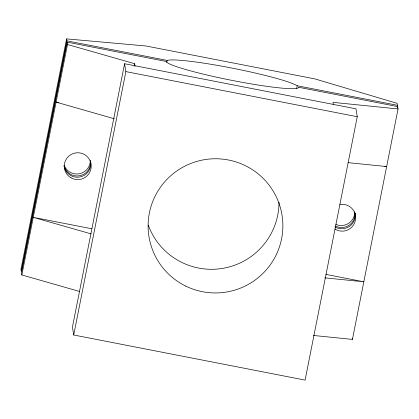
<?xml version="1.0" encoding="UTF-8"?>
<svg xmlns="http://www.w3.org/2000/svg" width="419" height="419" viewBox="0 0 419 419"><rect width="100%" height="100%" fill="white"/><g stroke="black" fill="none" stroke-linecap="round" stroke-linejoin="round"><path stroke-width="0.63" d="M66.584 38.899L20.95 269.359L21.269 271.334L66.904 40.868L66.584 38.899L145.969 45.98L314.92 78.913L397.139 103.336L397.458 105.31L397.202 106.594M313.37 335.457L352.416 339.406L398.05 108.94L397.662 106.573L298.501 87.241A67.391 5.992 11.2 0 1 233.414 80.663A67.391 5.992 11.2 0 1 166.275 61.467L67.113 42.136L21.479 272.601L21.861 274.964L79.589 291.467M21.861 274.964L67.496 44.503L67.113 42.136M124.584 63.725L72.429 327.108L73.718 334.996L305.105 380.101L357.255 116.712L355.972 108.83L124.584 63.725L125.868 71.607L73.718 334.996M134.127 66.254L134.635 63.698L67.496 44.503M166.778 62.337L167.16 60.415L168.249 60.189A67.391 5.992 11.2 0 1 231.346 67.962A67.391 5.992 11.2 0 1 295.966 85.088L297.202 85.764L397.458 105.31M296.694 88.33L297.202 85.764M397.411 107.856L397.662 106.573M398.05 108.94L332.969 102.362L333.278 104.252M348.241 162.672L386.643 166.558L384.715 166.181M324.777 277.839L363.823 281.788L325.956 274.403M66.904 40.868L167.16 60.415M125.868 71.607L357.255 116.712M58.655 102.618L56.088 102.116L114.445 118.802M91.682 228.737L33.274 217.351L91.002 233.854M352.222 338.222L352.416 339.406M134.635 63.698L135.038 66.165M90.604 161.367A13.476 13.418 -9.3 0 1 79.495 177.054A13.476 13.418 -9.3 0 1 64.002 165.678M355.071 213.035A13.476 13.418 -9.3 0 1 335.032 226.978M339.861 204.514A13.476 13.418 -9.3 0 1 355.391 220.352A13.476 13.418 -9.3 0 1 334.912 229.041M279.012 202.141A67.391 67.087 -9.3 0 1 223.28 268.27A67.391 67.087 -9.3 0 1 148.284 225.181M354.736 211.789A13.476 13.418 -9.3 0 1 335.855 224.422M355.034 213.177A13.476 13.418 -9.3 0 1 335.645 226.15M90.295 160.236A13.476 13.418 -9.3 0 1 64.269 165.474M90.588 161.624A13.476 13.418 -9.3 0 1 64.06 165.777M185.785 286.119A67.391 67.087 -9.3 0 0 282.72 221.258A67.391 67.087 -9.3 0 0 177.96 170.182A67.391 67.087 -9.3 0 0 185.785 286.119M71.078 177.855A13.476 13.418 -9.3 0 0 91.211 166.06A13.476 13.418 -9.3 0 0 70.916 154.611A13.476 13.418 -9.3 0 0 71.078 177.855"/></g></svg>
